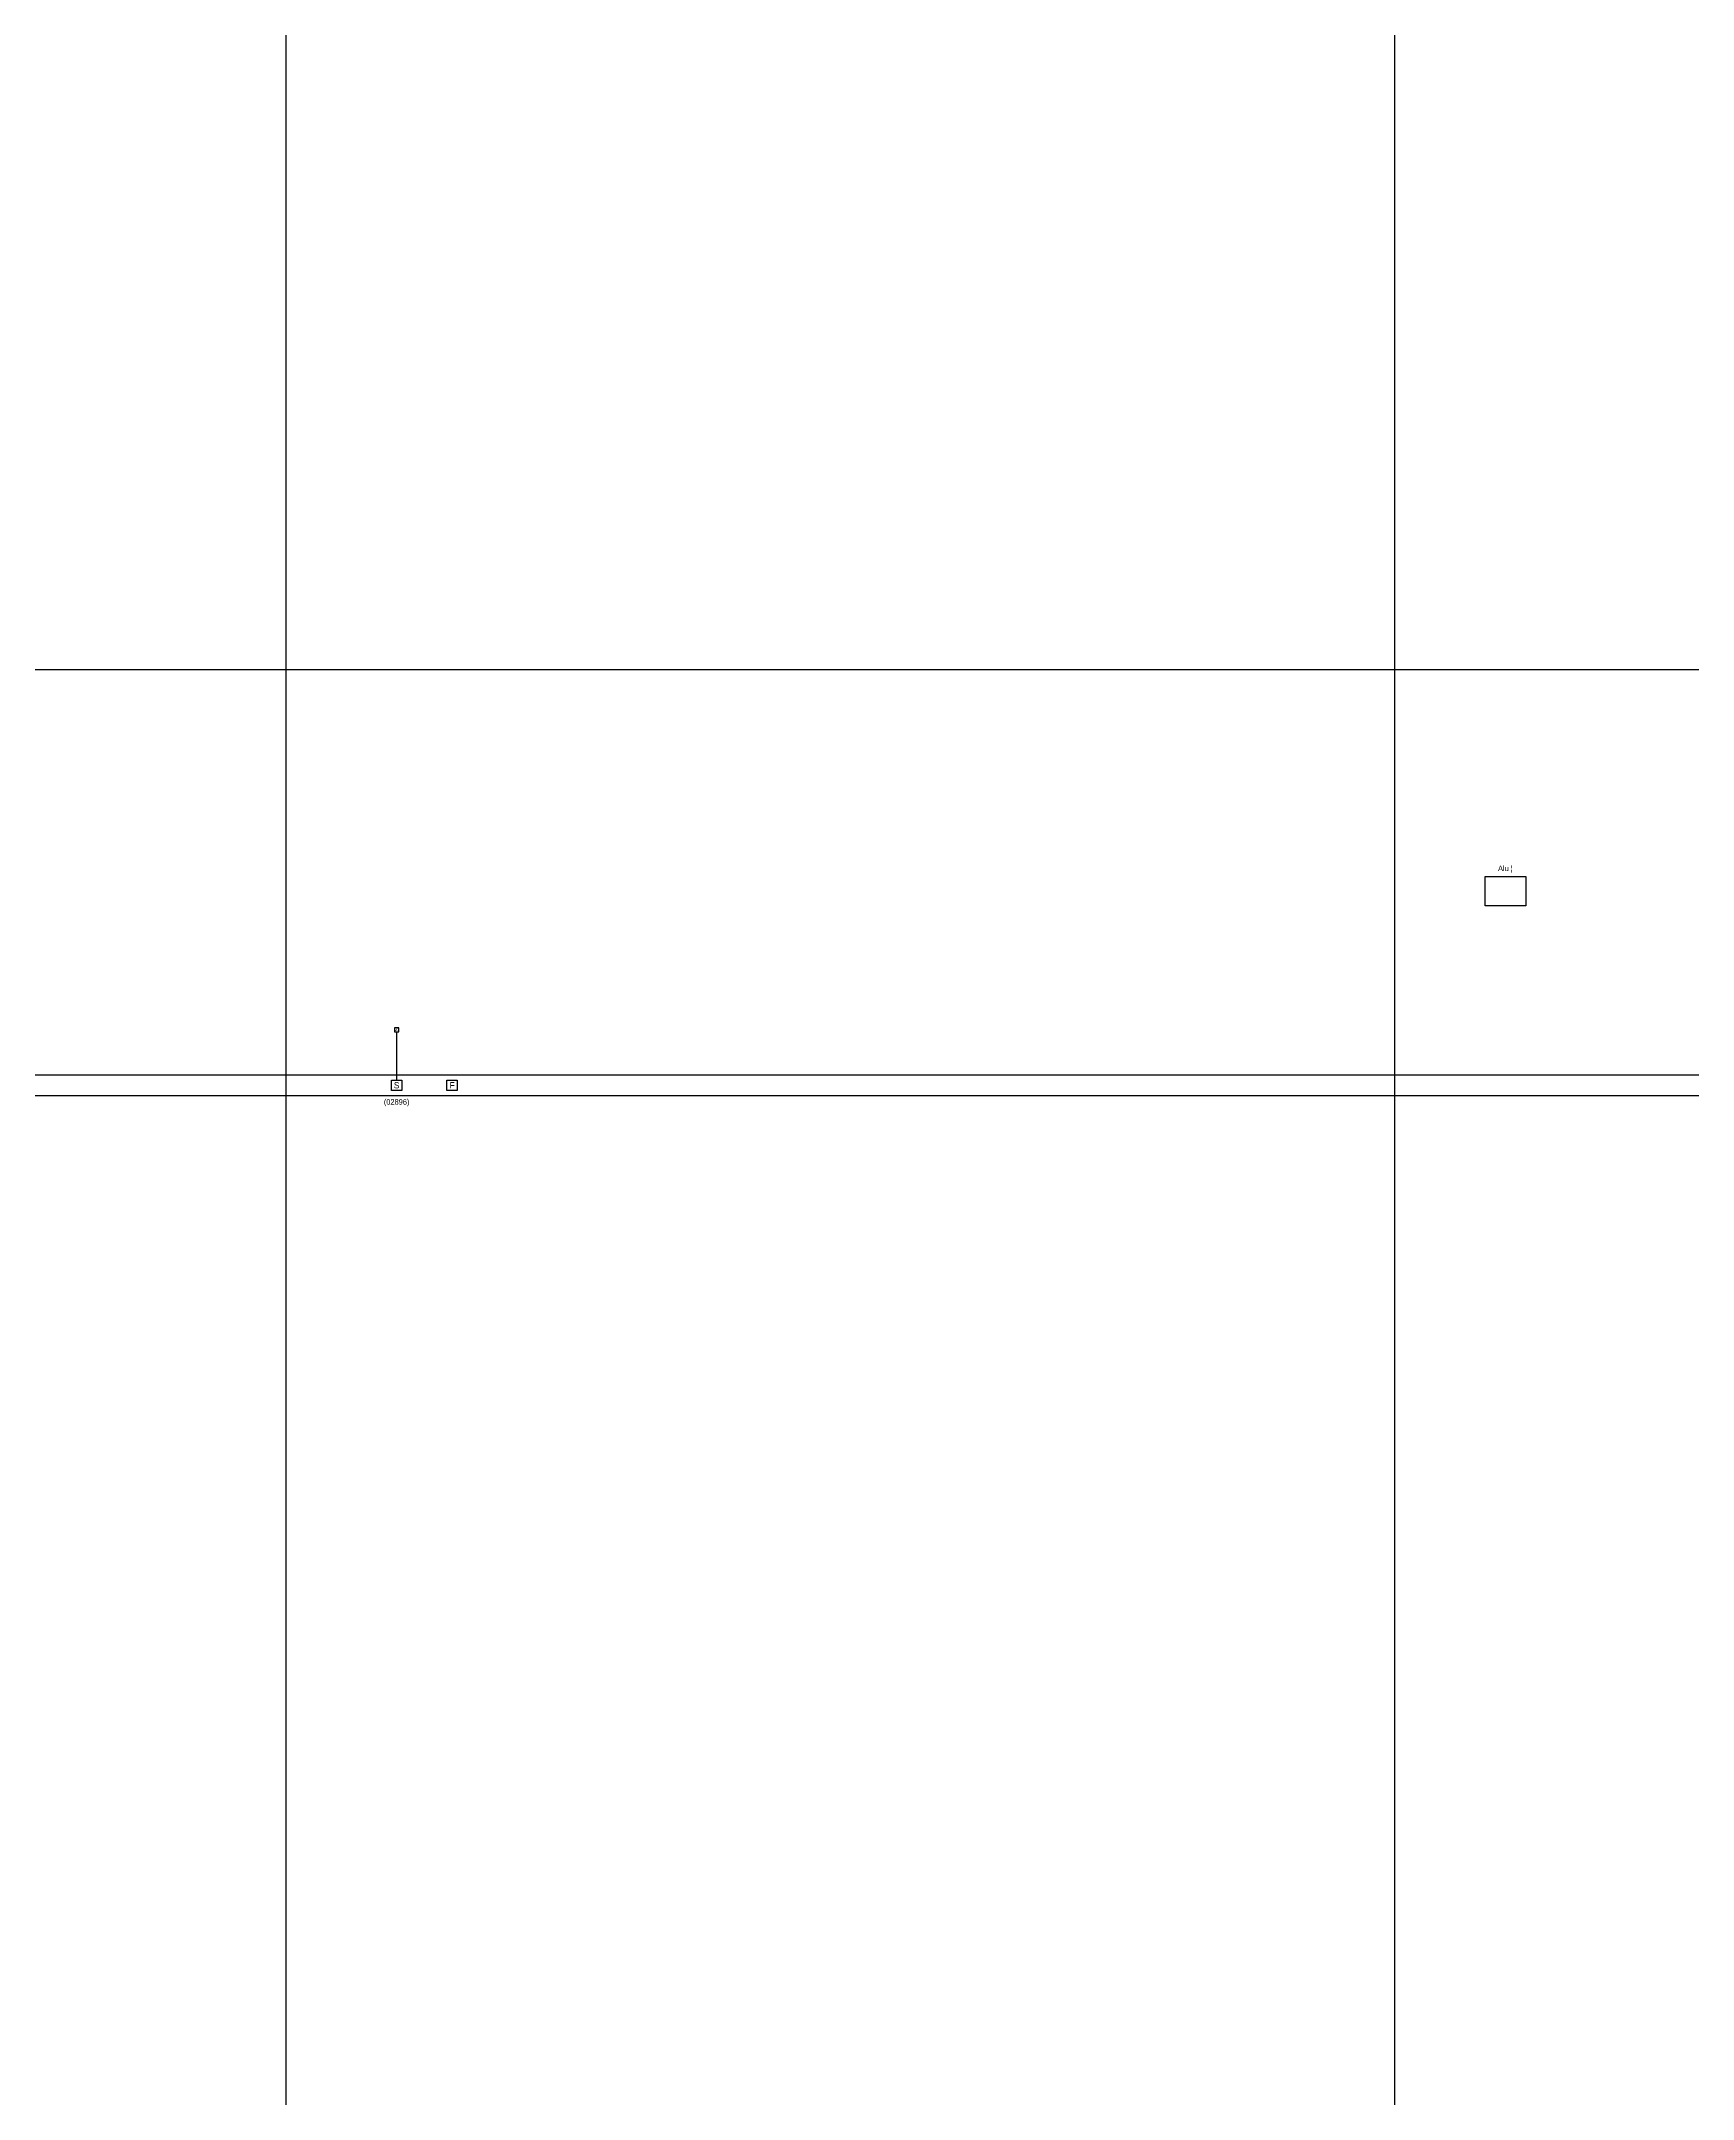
# Model space of a CAD drawing. Header units: metres. Extents: x -591 to 1776, y -567 to 241.
# Drawn here: x 222.4 to 341.5, y -263.1 to -114.7 of the extents above; entities that cross this region are included whole.
import ezdxf
from ezdxf.enums import TextEntityAlignment as Align

# ---------------------------------------------------------------- set-up
doc = ezdxf.new("R2010")
doc.units = ezdxf.units.M
doc.set_wipeout_variables(frame=1)
for name, color, linetype in [('18c', 1, 'Continuous'), ('25c', 7, 'Continuous'), ('300-01-05_Keten', 252, 'Continuous'), ('300-01-07_ETCS bakens', 1, 'Continuous'), ('300-01-17_verdeeldoos', 1, 'Continuous'), ('35c', 2, 'Continuous'), ('50c', 3, 'Continuous')]:
    doc.layers.add(name, color=color, linetype=linetype)
doc.styles.add('ISOPLUS', font='isoplus.shx')
doc.styles.get("Standard").update_dxf_attribs({"font": 'isoplus.shx'})

# ---------------------------------------------------------------- blocks, each defined once
blk = doc.blocks.new('CAB_KEET')
at = {"layer": '50c'}
blk.add_lwpolyline([(-1.47, -1.05), (-1.47, 1.05), (1.47, 1.05), (1.47, -1.05)], close=True, dxfattribs=at)
at = {"layer": '18c'}
blk.add_text('Alu ¦', height=0.4, dxfattribs=at).set_placement((0, 1.65), align=Align.MIDDLE_CENTER)
at = {"layer": '35c', "style": 'ISOPLUS', "width": 0.9}
blk.add_attdef('KEETNAAM', text='', height=0.5, dxfattribs=at).set_placement((0, 0), align=Align.MIDDLE_CENTER)
blk = doc.blocks.new('CAB_ETCS')
blk.add_wipeout([(-0.375, 0.375), (0.375, 0.375), (0.375, -0.375), (-0.375, -0.375)])
at = {"layer": '18c', "color": 1}
blk.add_lwpolyline([(-0.375, -0.375), (-0.375, 0.375), (0.375, 0.375), (0.375, -0.375)], close=True, dxfattribs=at)
at = {"layer": '18c', "style": 'ISOPLUS'}
blk.add_attdef('BAKEN', text='', height=0.45, dxfattribs=at).set_placement((0, 0), align=Align.MIDDLE_CENTER)
at = {"layer": '25c', "style": 'ISOPLUS'}
blk.add_attdef('NAAM', text='', height=0.4, dxfattribs=at).set_placement((0, -1.2), align=Align.MIDDLE_CENTER)
blk = doc.blocks.new('*U103')
at = {"color": 1, "linetype": 'Continuous'}
blk.add_line((0, 0), (0, -4), dxfattribs=at)
at = {"linetype": 'Continuous'}
blk.add_wipeout([(-0.15, 0.15), (0.15, 0.15), (0.15, -0.15), (-0.15, -0.15)], dxfattribs=at)
at = {"color": 1, "linetype": 'Continuous'}
for p, q in [((0.15, 0.15), (-0.15, 0.15)), ((-0.15, 0.15), (-0.15, -0.15)), ((0.15, -0.15), (0.15, 0.15)), ((-0.15, -0.15), (0.15, -0.15))]:
    blk.add_line(p, q, dxfattribs=at)
blk.add_text('VD', height=0.15, dxfattribs=at).set_placement((0, 0), align=Align.MIDDLE_CENTER)

msp = doc.modelspace()

# ---------------------------------------------------------------- linework, layer by layer
at = {"color": 1, "lineweight": -2}
for p, q in [((240, 0), (240, -560)), ((320, 0), (320, -560))]:
    msp.add_line(p, q, dxfattribs=at)
for p, q in [((82.94, -189.25), (1760, -189.25)), ((82.94, -190.75), (1760, -190.75))]:
    msp.add_line(p, q)
at = {"linetype": 'ByBlock'}
msp.add_lwpolyline([(-16, -160), (1776, -160), (1776, -480), (-16, -480)], close=True, dxfattribs=at)

# ---------------------------------------------------------------- block references
at = {"layer": '300-01-05_Keten', "linetype": 'Continuous'}
msp.add_blockref('CAB_KEET', (328, -176), dxfattribs=at)

# ---------------------------------------------------------------- next in the draw order: block references
at = {"layer": '300-01-07_ETCS bakens', "linetype": 'Continuous'}
msp.add_blockref('CAB_ETCS', (252, -190), dxfattribs=at).add_auto_attribs({'BAKEN': 'F'})
at = {"layer": '300-01-17_verdeeldoos', "linetype": 'Continuous'}
msp.add_blockref('*U103', (248, -186), dxfattribs=at)

# ---------------------------------------------------------------- next in the draw order: block references
at = {"layer": '300-01-07_ETCS bakens', "linetype": 'Continuous'}
msp.add_blockref('CAB_ETCS', (248, -190), dxfattribs=at).add_auto_attribs({'BAKEN': 'S', 'NAAM': '(02896)'})

doc.saveas('drawing.dxf')
